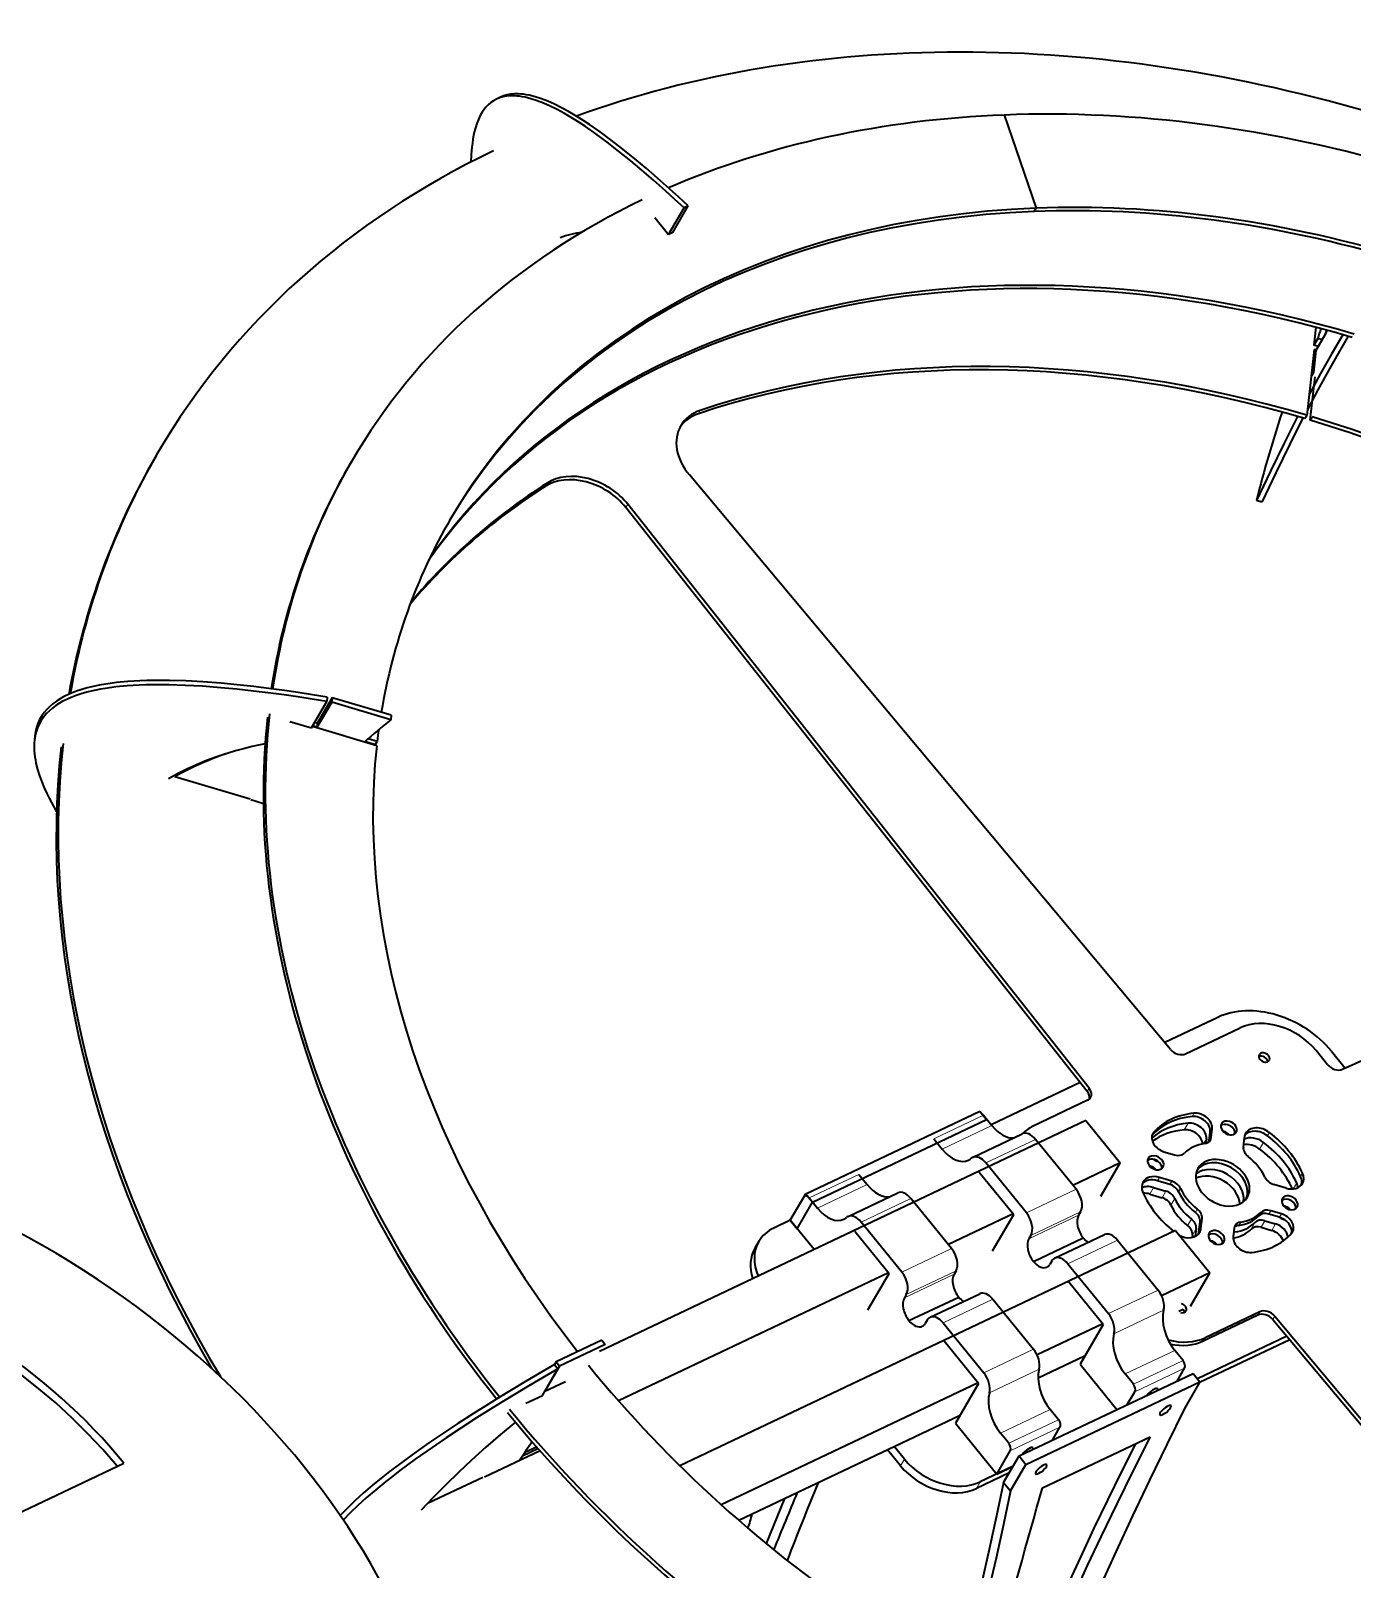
# Model space of a CAD drawing. Extents: x 95 to 1141, y 12 to 831.
# Drawn here: x 925.1 to 1002, y 661 to 750.6 of the extents above; entities that cross this region are included whole.
import ezdxf

# ---------------------------------------------------------------- set-up
doc = ezdxf.new("R2010")
doc.units = 0

msp = doc.modelspace()

# ---------------------------------------------------------------- linework, layer by layer
at = {"color": 7, "lineweight": 35, "ltscale": 0.006677}
for p, q in [((952.407, 746.704), (952.166, 746.589)), ((963.338, 740.374), (963.097, 740.26)), ((962.436, 738.83), (962.195, 738.715))]:
    msp.add_line(p, q, dxfattribs=at)
at = {"color": 7, "lineweight": 35, "ltscale": 0.143459}
msp.add_line((981.743, 745.667), (983.601, 740.237), dxfattribs=at)
msp.add_line((981.743, 745.667), (983.601, 740.237), dxfattribs=at)
at = {"color": 7, "lineweight": 35, "ltscale": 0.044715}
for p, q in [((962.436, 738.83), (963.338, 740.374)), ((962.195, 738.715), (963.097, 740.26)), ((941.392, 709.96), (942.293, 711.505)), ((969.281, 681.283), (970.182, 682.827)), ((969.682, 680.79), (970.583, 682.334)), ((954.845, 671.08), (955.747, 672.624)), ((993.146, 671.867), (992.245, 670.323)), ((981.71, 666.005), (982.611, 667.55)), ((982.11, 665.513), (983.012, 667.057))]:
    msp.add_line(p, q, dxfattribs=at)
at = {"color": 7, "lineweight": 35, "ltscale": 0.031766}
msp.add_line((961.393, 739.701), (962.195, 738.715), dxfattribs=at)
at = {"color": 7, "lineweight": 35, "ltscale": 0.00559}
for p, q in [((983.488, 740.044), (983.601, 740.237)), ((983.488, 740.044), (983.601, 740.237)), ((932.346, 725.811), (932.458, 726.004)), ((978.937, 678.326), (978.824, 678.133)), ((977.253, 675.463), (977.14, 675.27))]:
    msp.add_line(p, q, dxfattribs=at)
at = {"color": 7, "lineweight": 35, "ltscale": 0.0264}
msp.add_line((999.893, 733.302), (999.774, 732.253), dxfattribs=at)
at = {"color": 7, "lineweight": 35, "ltscale": 0.009077}
msp.add_line((1000.507, 733.137), (1000.393, 732.793), dxfattribs=at)
at = {"color": 7, "lineweight": 35, "ltscale": 0.005613}
msp.add_line((1000.539, 733.129), (1000.465, 732.916), dxfattribs=at)
at = {"color": 7, "lineweight": 35, "ltscale": 0.011178}
for p, q in [((1000, 732.639), (999.774, 732.253)), ((967.45, 680.045), (967.224, 679.659))]:
    msp.add_line(p, q, dxfattribs=at)
at = {"color": 7, "lineweight": 35, "ltscale": 0.006744}
for p, q in [((1000.033, 732.176), (999.774, 732.253)), ((1000.258, 732.562), (1000, 732.639))]:
    msp.add_line(p, q, dxfattribs=at)
at = {"color": 7, "lineweight": 35, "ltscale": 0.027948}
msp.add_line((1000.465, 732.916), (999.902, 731.951), dxfattribs=at)
at = {"color": 7, "lineweight": 35, "ltscale": 0.096301}
msp.add_line((999.796, 731.999), (999.363, 728.171), dxfattribs=at)
at = {"color": 7, "lineweight": 35, "ltscale": 0.032105}
for p, q in [((999.645, 730.482), (999.789, 731.758)), ((999.902, 731.951), (999.757, 730.675))]:
    msp.add_line(p, q, dxfattribs=at)
at = {"color": 7, "lineweight": 35, "ltscale": 0.001242}
msp.add_line((999.789, 731.758), (999.764, 731.715), dxfattribs=at)
at = {"color": 7, "lineweight": 35, "ltscale": 0.002803}
msp.add_line((999.879, 731.747), (999.771, 731.779), dxfattribs=at)
at = {"color": 7, "lineweight": 35, "ltscale": 0.002295}
msp.add_line((999.877, 731.732), (999.789, 731.758), dxfattribs=at)
at = {"color": 7, "lineweight": 35, "ltscale": 0.002968}
msp.add_line((999.91, 731.965), (999.796, 731.999), dxfattribs=at)
at = {"color": 7, "lineweight": 35, "ltscale": 0.000402766}
msp.add_line((999.851, 731.756), (999.843, 731.742), dxfattribs=at)
at = {"color": 7, "lineweight": 35, "ltscale": 0.0638}
msp.add_line((999.563, 727.885), (999.85, 730.421), dxfattribs=at)
at = {"color": 7, "lineweight": 35, "ltscale": 0.005588}
for p, q in [((999.757, 730.675), (999.645, 730.482)), ((999.25, 727.978), (999.363, 728.171)), ((999.563, 727.885), (999.676, 728.078))]:
    msp.add_line(p, q, dxfattribs=at)
at = {"color": 7, "lineweight": 13, "ltscale": 0.00559}
for p, q in [((963.933, 728.267), (964.046, 728.46)), ((955.007, 724.03), (955.12, 724.223)), ((959.703, 722.803), (959.816, 722.996)), ((986.578, 688.788), (986.69, 688.981)), ((992.683, 687.323), (992.795, 687.516)), ((993.685, 685.906), (993.797, 686.099)), ((999.002, 683.831), (999.115, 684.024)), ((991.385, 683.365), (991.497, 683.558)), ((992.875, 681.74), (992.988, 681.933)), ((996.573, 681.54), (996.686, 681.733)), ((997.775, 681.457), (997.888, 681.65)), ((996.512, 675.755), (996.625, 675.948)), ((997.389, 675.499), (997.501, 675.693))]:
    msp.add_line(p, q, dxfattribs=at)
at = {"color": 7, "lineweight": 35, "ltscale": 0.005589}
for p, q in [((943.63, 725.307), (943.743, 725.5)), ((945.116, 708.985), (945.229, 709.178)), ((986.191, 681.77), (986.079, 681.577)), ((983.296, 680.395), (983.183, 680.202)), ((984.508, 678.906), (984.395, 678.713)), ((976.041, 676.952), (975.928, 676.759))]:
    msp.add_line(p, q, dxfattribs=at)
at = {"color": 7, "lineweight": 35}
for p, q in [((991.435, 691.233), (963.407, 724.701)), ((986.578, 688.788), (959.703, 722.803)), ((986.69, 688.981), (959.816, 722.996)), ((1001.451, 690.076), (1032.524, 704.066)), ((986.5, 687.085), (958.167, 673.637)), ((991.712, 680.678), (962.849, 666.979)), ((997.389, 675.499), (1022.26, 645.801)), ((997.501, 675.693), (1022.503, 645.839))]:
    msp.add_line(p, q, dxfattribs=at)
at = {"color": 7, "lineweight": 35, "ltscale": 0.00815}
msp.add_line((996.748, 723.113), (996.435, 723.207), dxfattribs=at)
at = {"color": 7, "lineweight": 35, "ltscale": 0.042641}
for p, q in [((942.607, 711.723), (941.747, 710.25)), ((942.578, 711.468), (941.718, 709.995))]:
    msp.add_line(p, q, dxfattribs=at)
at = {"color": 7, "lineweight": 35, "ltscale": 0.006422}
msp.add_line((942.322, 711.76), (942.293, 711.505), dxfattribs=at)
at = {"color": 7, "lineweight": 35, "ltscale": 0.00642}
for p, q in [((942.607, 711.723), (942.578, 711.468)), ((941.747, 710.25), (941.718, 709.995)), ((946.043, 710.697), (946.014, 710.442)), ((925.292, 709.507), (925.264, 709.252))]:
    msp.add_line(p, q, dxfattribs=at)
at = {"color": 7, "lineweight": 35, "ltscale": 0.089647}
for p, q in [((946.043, 710.697), (942.607, 711.723)), ((946.014, 710.442), (942.578, 711.468))]:
    msp.add_line(p, q, dxfattribs=at)
at = {"color": 7, "lineweight": 35, "ltscale": 0.032599}
msp.add_line((940.142, 710.333), (941.392, 709.96), dxfattribs=at)
at = {"color": 7, "lineweight": 35, "ltscale": 0.000655654}
msp.add_line((941.454, 710.068), (941.451, 710.042), dxfattribs=at)
at = {"color": 7, "lineweight": 35, "ltscale": 0.097797}
msp.add_line((945.2, 708.923), (941.451, 710.042), dxfattribs=at)
at = {"color": 7, "lineweight": 35, "ltscale": 0.006769}
msp.add_line((941.719, 709.999), (941.459, 710.076), dxfattribs=at)
at = {"color": 7, "lineweight": 35, "ltscale": 0.004474}
msp.add_line((941.744, 710.218), (941.572, 710.27), dxfattribs=at)
at = {"color": 7, "lineweight": 35, "ltscale": 0.000914927}
msp.add_line((941.618, 710.029), (941.6, 709.997), dxfattribs=at)
at = {"color": 7, "lineweight": 35, "ltscale": 0.000903023}
msp.add_line((941.631, 710.025), (941.627, 709.989), dxfattribs=at)
at = {"color": 7, "lineweight": 35, "ltscale": 0.040748}
msp.add_line((941.718, 709.995), (943.28, 709.528), dxfattribs=at)
at = {"color": 7, "lineweight": 35, "ltscale": 0.000790795}
msp.add_line((943.192, 709.555), (943.189, 709.523), dxfattribs=at)
at = {"color": 7, "lineweight": 35, "ltscale": 0.000802126}
msp.add_line((943.28, 709.528), (943.264, 709.501), dxfattribs=at)
at = {"color": 7, "lineweight": 35, "ltscale": 0.015739}
msp.add_line((945.116, 708.985), (944.513, 709.165), dxfattribs=at)
at = {"color": 7, "lineweight": 35, "ltscale": 0.013719}
msp.add_line((945.229, 709.178), (944.703, 709.335), dxfattribs=at)
at = {"color": 7, "lineweight": 35, "ltscale": 0.002101}
msp.add_line((933.456, 707.219), (933.447, 707.136), dxfattribs=at)
at = {"color": 7, "lineweight": 35, "ltscale": 0.114098}
msp.add_line((933.447, 707.136), (937.82, 705.83), dxfattribs=at)
at = {"color": 7, "lineweight": 35, "ltscale": 0.019095}
msp.add_line((937.866, 705.784), (938.597, 705.566), dxfattribs=at)
at = {"color": 7, "lineweight": 35, "ltscale": 0.085314}
msp.add_line((994.179, 693.1), (991.096, 691.637), dxfattribs=at)
at = {"color": 7, "lineweight": 35, "ltscale": 0.08793}
msp.add_line((992.311, 690.978), (995.489, 692.486), dxfattribs=at)
at = {"color": 7, "lineweight": 35, "ltscale": 0.026548}
msp.add_line((1000.576, 690.343), (999.906, 691.167), dxfattribs=at)
at = {"color": 7, "lineweight": 35, "ltscale": 0.031538}
msp.add_line((1000.806, 691.122), (1001.602, 690.143), dxfattribs=at)
at = {"color": 7, "lineweight": 35, "ltscale": 0.143484}
msp.add_line((986.173, 689.3), (980.988, 686.839), dxfattribs=at)
at = {"color": 7, "lineweight": 35, "ltscale": 0.28044}
for p, q in [((970.182, 682.827), (980.316, 687.637)), ((970.583, 682.334), (980.717, 687.144)), ((982.611, 667.55), (992.745, 672.36)), ((983.012, 667.057), (993.146, 671.867))]:
    msp.add_line(p, q, dxfattribs=at)
at = {"color": 7, "lineweight": 35, "ltscale": 0.015882}
for p, q in [((980.316, 687.637), (980.717, 687.144)), ((992.745, 672.36), (993.146, 671.867)), ((982.611, 667.55), (983.012, 667.057)), ((981.71, 666.005), (982.11, 665.513))]:
    msp.add_line(p, q, dxfattribs=at)
at = {"color": 7, "lineweight": 35, "ltscale": 0.087929}
for p, q in [((986.602, 688.268), (983.424, 686.76)), ((996.512, 675.755), (993.335, 674.247))]:
    msp.add_line(p, q, dxfattribs=at)
at = {"color": 7, "lineweight": 13, "ltscale": 0.080126}
for p, q in [((977.638, 686.024), (980.533, 687.398)), ((980.669, 684.619), (983.565, 685.993)), ((970.866, 681.986), (973.762, 683.361)), ((983.037, 681.708), (985.933, 683.083)), ((973.414, 681.176), (976.31, 682.55)), ((983.183, 680.202), (986.079, 681.577)), ((983.296, 680.395), (986.191, 681.77)), ((975.782, 678.265), (978.678, 679.639)), ((975.928, 676.759), (978.824, 678.133)), ((976.041, 676.952), (978.937, 678.326)), ((988.134, 674.67), (991.03, 676.044)), ((980.88, 671.226), (983.775, 672.601)), ((989.352, 671.293), (992.248, 672.667)), ((982.01, 668.289), (984.905, 669.664)), ((982.098, 667.85), (984.993, 669.224))]:
    msp.add_line(p, q, dxfattribs=at)
at = {"color": 7, "lineweight": 13, "ltscale": 0.080127}
for p, q in [((978.121, 685.43), (981.017, 686.804)), ((985.443, 678.751), (988.338, 680.126))]:
    msp.add_line(p, q, dxfattribs=at)
at = {"color": 7, "lineweight": 35, "ltscale": 0.019156}
for p, q in [((980.533, 687.398), (981.017, 686.804)), ((973.278, 683.955), (973.762, 683.361)), ((992.16, 673.107), (991.677, 673.701)), ((989.265, 671.733), (988.781, 672.327)), ((984.905, 669.664), (984.422, 670.258))]:
    msp.add_line(p, q, dxfattribs=at)
at = {"color": 7, "lineweight": 35, "ltscale": 0.079412}
for p, q in [((986.5, 687.085), (988.505, 684.621)), ((980.294, 684.086), (982.298, 681.622))]:
    msp.add_line(p, q, dxfattribs=at)
at = {"color": 7, "lineweight": 13, "ltscale": 0.011179}
for p, q in [((992.457, 686.937), (992.232, 686.55)), ((992.65, 681.353), (992.424, 680.967)), ((992.926, 680.807), (992.701, 680.421))]:
    msp.add_line(p, q, dxfattribs=at)
at = {"color": 7, "lineweight": 13, "ltscale": 0.005588}
for p, q in [((993.742, 686.414), (993.855, 686.607)), ((991.904, 682.934), (992.016, 683.127)), ((997.153, 681.643), (997.266, 681.836))]:
    msp.add_line(p, q, dxfattribs=at)
at = {"color": 7, "lineweight": 35, "ltscale": 0.012789}
msp.add_line((993.797, 686.099), (993.855, 686.607), dxfattribs=at)
at = {"color": 7, "lineweight": 35, "ltscale": 0.019155}
msp.add_line((977.638, 686.024), (978.121, 685.43), dxfattribs=at)
at = {"color": 7, "lineweight": 35, "ltscale": 0.080126}
for p, q in [((979.902, 684.943), (982.798, 686.318)), ((972.647, 681.5), (975.543, 682.874)), ((984.68, 679.07), (987.576, 680.444)), ((976.196, 675.435), (979.092, 676.809)), ((977.426, 675.627), (980.321, 677.001))]:
    msp.add_line(p, q, dxfattribs=at)
at = {"color": 7, "lineweight": 35, "ltscale": 0.093808}
for p, q in [((985.933, 683.083), (983.565, 685.993)), ((983.037, 681.708), (980.669, 684.619)), ((978.678, 679.639), (976.31, 682.55)), ((975.782, 678.265), (973.414, 681.176)), ((988.338, 680.126), (990.706, 677.215)), ((985.443, 678.751), (987.811, 675.841)), ((981.084, 676.682), (983.452, 673.772)), ((978.188, 675.308), (980.556, 672.398))]:
    msp.add_line(p, q, dxfattribs=at)
at = {"color": 7, "lineweight": 13, "ltscale": 0.00428}
msp.add_line((990.365, 686.255), (990.451, 686.403), dxfattribs=at)
at = {"color": 7, "lineweight": 13, "ltscale": 0.008438}
msp.add_line((993.517, 686.028), (993.347, 685.736), dxfattribs=at)
at = {"color": 7, "lineweight": 35, "ltscale": 0.006717}
msp.add_line((993.517, 686.028), (993.487, 685.761), dxfattribs=at)
at = {"color": 7, "lineweight": 35, "ltscale": 0.01279}
for p, q in [((993.685, 685.906), (993.742, 686.414)), ((995.139, 680.827), (995.081, 680.318))]:
    msp.add_line(p, q, dxfattribs=at)
at = {"color": 7, "lineweight": 35, "ltscale": 0.014765}
for p, q in [((995.672, 685.539), (995.738, 686.126)), ((993.085, 680.606), (993.152, 681.193)), ((993.198, 680.799), (993.265, 681.386))]:
    msp.add_line(p, q, dxfattribs=at)
at = {"color": 7, "lineweight": 13, "ltscale": 0.011178}
for p, q in [((996.846, 685.817), (996.621, 685.431)), ((990.441, 683.193), (990.216, 682.807)), ((991.159, 682.979), (990.934, 682.593)), ((991.678, 682.547), (991.453, 682.161)), ((996.927, 681.257), (996.702, 680.871)), ((997.55, 681.071), (997.324, 680.685)), ((980.352, 666.044), (980.126, 665.658))]:
    msp.add_line(p, q, dxfattribs=at)
at = {"color": 7, "lineweight": 13, "ltscale": 0.005589}
for p, q in [((997.072, 686.203), (997.185, 686.396)), ((990.666, 683.579), (990.779, 683.773)), ((993.152, 681.193), (993.265, 681.386)), ((995.404, 680.985), (995.517, 681.178)), ((993.085, 680.606), (993.198, 680.799)), ((993.335, 674.247), (993.448, 674.44))]:
    msp.add_line(p, q, dxfattribs=at)
at = {"color": 7, "lineweight": 35, "ltscale": 0.016233}
for p, q in [((991.048, 685.275), (991.671, 685.089)), ((996.927, 681.257), (997.55, 681.071)), ((997.775, 681.457), (997.153, 681.643)), ((997.888, 681.65), (997.266, 681.836)), ((996.702, 680.871), (997.324, 680.685))]:
    msp.add_line(p, q, dxfattribs=at)
at = {"color": 7, "lineweight": 13, "ltscale": 0.080125}
for p, q in [((970.383, 682.581), (973.278, 683.955)), ((978.188, 675.308), (981.084, 676.682)), ((987.811, 675.841), (990.706, 677.215)), ((980.556, 672.398), (983.452, 673.772)), ((988.781, 672.327), (991.677, 673.701)), ((989.265, 671.733), (992.16, 673.107)), ((981.526, 668.884), (984.422, 670.258))]:
    msp.add_line(p, q, dxfattribs=at)
at = {"color": 7, "lineweight": 35, "ltscale": 0.076329}
msp.add_line((988.505, 684.621), (985.746, 683.312), dxfattribs=at)
at = {"color": 7, "lineweight": 35, "ltscale": 0.055894}
for p, q in [((987.377, 682.69), (988.505, 684.621)), ((992.59, 676.284), (993.717, 678.214))]:
    msp.add_line(p, q, dxfattribs=at)
at = {"color": 7, "lineweight": 35, "ltscale": 0.00055275}
msp.add_line((990.731, 684.69), (990.71, 684.696), dxfattribs=at)
at = {"color": 7, "lineweight": 35, "ltscale": 0.01874}
for p, q in [((990.441, 683.193), (991.159, 682.979)), ((991.497, 683.558), (990.779, 683.773)), ((998.157, 683.153), (997.439, 683.367)), ((990.216, 682.807), (990.934, 682.593))]:
    msp.add_line(p, q, dxfattribs=at)
at = {"color": 7, "lineweight": 35, "ltscale": 0.018741}
msp.add_line((991.385, 683.365), (990.666, 683.579), dxfattribs=at)
at = {"color": 7, "lineweight": 13, "ltscale": 0.009729}
msp.add_line((998.777, 683.444), (998.581, 683.108), dxfattribs=at)
at = {"color": 7, "lineweight": 35, "ltscale": 0.039125}
msp.add_line((969.281, 681.283), (970.07, 682.634), dxfattribs=at)
at = {"color": 7, "lineweight": 35, "ltscale": 0.015884}
for p, q in [((970.182, 682.827), (970.583, 682.334)), ((969.281, 681.283), (969.682, 680.79))]:
    msp.add_line(p, q, dxfattribs=at)
at = {"color": 7, "lineweight": 35, "ltscale": 0.019157}
for p, q in [((970.383, 682.581), (970.866, 681.986)), ((982.01, 668.289), (981.526, 668.884))]:
    msp.add_line(p, q, dxfattribs=at)
at = {"color": 7, "lineweight": 35, "ltscale": 0.026479}
msp.add_line((969.281, 681.283), (968.324, 680.828), dxfattribs=at)
at = {"color": 7, "lineweight": 35, "ltscale": 0.05511}
msp.add_line((970.672, 679.573), (969.281, 681.283), dxfattribs=at)
at = {"color": 7, "lineweight": 35, "ltscale": 0.104478}
msp.add_line((982.267, 681.66), (978.491, 679.868), dxfattribs=at)
at = {"color": 7, "lineweight": 35, "ltscale": 0.061483}
for p, q in [((981.058, 679.498), (982.298, 681.622)), ((973.804, 676.055), (975.043, 678.179))]:
    msp.add_line(p, q, dxfattribs=at)
at = {"color": 7, "lineweight": 13, "ltscale": 0.011181}
for p, q in [((996.348, 681.153), (996.122, 680.767)), ((975.934, 667.363), (975.709, 666.977))]:
    msp.add_line(p, q, dxfattribs=at)
at = {"color": 7, "lineweight": 35, "ltscale": 0.079413}
for p, q in [((973.039, 680.643), (975.043, 678.179)), ((991.712, 680.678), (993.717, 678.214)), ((987.51, 675.215), (985.506, 677.68)), ((980.256, 671.772), (978.251, 674.236))]:
    msp.add_line(p, q, dxfattribs=at)
at = {"color": 7, "lineweight": 35, "ltscale": 0.080125}
msp.add_line((983.451, 678.878), (986.347, 680.253), dxfattribs=at)
at = {"color": 7, "lineweight": 35, "ltscale": 0.0035}
msp.add_line((992.701, 680.421), (992.685, 680.282), dxfattribs=at)
at = {"color": 7, "lineweight": 35, "ltscale": 0.011608}
msp.add_line((992.926, 680.807), (992.874, 680.345), dxfattribs=at)
at = {"color": 7, "lineweight": 13, "ltscale": 0.004038}
msp.add_line((995.179, 680.598), (995.097, 680.459), dxfattribs=at)
at = {"color": 7, "lineweight": 35, "ltscale": 0.435131}
msp.add_line((975.012, 678.217), (959.288, 670.754), dxfattribs=at)
at = {"color": 7, "lineweight": 35, "ltscale": 0.077588}
msp.add_line((993.717, 678.214), (990.913, 676.884), dxfattribs=at)
at = {"color": 7, "lineweight": 35, "ltscale": 0.007388}
msp.add_line((992.173, 676.086), (991.906, 675.959), dxfattribs=at)
at = {"color": 7, "lineweight": 35, "ltscale": 0.087928}
msp.add_line((996.625, 675.948), (993.448, 674.44), dxfattribs=at)
at = {"color": 7, "lineweight": 35, "ltscale": 0.105737}
msp.add_line((987.479, 675.254), (983.658, 673.44), dxfattribs=at)
at = {"color": 7, "lineweight": 35, "ltscale": 0.067073}
for p, q in [((987.51, 675.215), (986.158, 672.898)), ((980.256, 671.772), (978.903, 669.455))]:
    msp.add_line(p, q, dxfattribs=at)
at = {"color": 7, "lineweight": 35, "ltscale": 0.073448}
msp.add_line((958.3, 674.296), (955.646, 673.037), dxfattribs=at)
at = {"color": 7, "lineweight": 35, "ltscale": 0.073449}
msp.add_line((958.5, 674.05), (955.846, 672.79), dxfattribs=at)
at = {"color": 7, "lineweight": 35, "ltscale": 0.007942}
for p, q in [((958.3, 674.296), (958.5, 674.05)), ((955.546, 672.871), (955.747, 672.624))]:
    msp.add_line(p, q, dxfattribs=at)
at = {"color": 7, "lineweight": 35, "ltscale": 0.144158}
msp.add_line((998.209, 674.52), (993, 672.047), dxfattribs=at)
at = {"color": 7, "lineweight": 35, "ltscale": 0.1454}
msp.add_line((998.376, 674.32), (993.122, 671.826), dxfattribs=at)
at = {"color": 7, "lineweight": 35, "ltscale": 0.074913}
msp.add_line((986.426, 673.358), (983.719, 672.074), dxfattribs=at)
at = {"color": 7, "lineweight": 35, "ltscale": 0.042639}
msp.add_line((955.846, 672.79), (954.986, 671.317), dxfattribs=at)
at = {"color": 7, "lineweight": 35, "ltscale": 0.004854}
msp.add_line((955.646, 673.037), (955.548, 672.869), dxfattribs=at)
at = {"color": 7, "lineweight": 35, "ltscale": 0.007941}
msp.add_line((955.646, 673.037), (955.846, 672.79), dxfattribs=at)
at = {"color": 7, "lineweight": 35, "ltscale": 0.085213}
msp.add_line((986.158, 672.898), (988.309, 670.254), dxfattribs=at)
at = {"color": 7, "lineweight": 35, "ltscale": 0.021764}
for p, q in [((991.809, 671.916), (992.248, 672.667)), ((988.914, 670.541), (989.352, 671.293)), ((984.554, 668.472), (984.993, 669.224))]:
    msp.add_line(p, q, dxfattribs=at)
at = {"color": 7, "lineweight": 35, "ltscale": 0.033385}
msp.add_line((954.986, 671.317), (956.193, 671.89), dxfattribs=at)
at = {"color": 7, "lineweight": 35, "ltscale": 0.414149}
msp.add_line((980.224, 671.811), (965.258, 664.708), dxfattribs=at)
at = {"color": 7, "lineweight": 35, "ltscale": 0.026708}
msp.add_line((953.88, 670.621), (954.845, 671.08), dxfattribs=at)
at = {"color": 7, "lineweight": 35, "ltscale": 0.356609}
msp.add_line((979.171, 669.915), (966.285, 663.799), dxfattribs=at)
at = {"color": 7, "lineweight": 35, "ltscale": 0.095296}
msp.add_line((978.903, 669.455), (981.309, 666.498), dxfattribs=at)
at = {"color": 7, "lineweight": 35, "ltscale": 0.173605}
msp.add_line((983.967, 665.696), (990.241, 668.674), dxfattribs=at)
at = {"color": 7, "lineweight": 35, "ltscale": 0.089423}
msp.add_line((954.717, 667.845), (951.485, 666.311), dxfattribs=at)
at = {"color": 7, "lineweight": 35, "ltscale": 0.02479}
msp.add_line((953.695, 667.562), (954.591, 667.987), dxfattribs=at)
at = {"color": 7, "lineweight": 35, "ltscale": 0.018659}
msp.add_line((953.831, 667.766), (954.505, 668.086), dxfattribs=at)
at = {"color": 7, "lineweight": 35, "ltscale": 0.030147}
msp.add_line((975.709, 666.977), (974.948, 667.912), dxfattribs=at)
at = {"color": 7, "lineweight": 35, "ltscale": 0.023603}
msp.add_line((975.934, 667.363), (975.338, 668.095), dxfattribs=at)
at = {"color": 7, "lineweight": 35, "ltscale": 0.039126}
msp.add_line((981.309, 666.498), (982.098, 667.85), dxfattribs=at)
at = {"color": 7, "lineweight": 35, "ltscale": 0.273706}
msp.add_line((920.58, 662.439), (930.471, 667.133), dxfattribs=at)
at = {"color": 7, "lineweight": 35, "ltscale": 0.052837}
msp.add_line((982.261, 666.95), (980.352, 666.044), dxfattribs=at)
at = {"color": 7, "lineweight": 35, "ltscale": 0.026359}
msp.add_line((981.309, 666.498), (982.261, 666.95), dxfattribs=at)
at = {"color": 7, "lineweight": 35, "ltscale": 0.087802}
msp.add_line((948.199, 664.816), (951.372, 666.322), dxfattribs=at)
at = {"color": 7, "lineweight": 35, "ltscale": 0.052836}
msp.add_line((982.036, 666.564), (980.126, 665.658), dxfattribs=at)
at = {"color": 7, "lineweight": 35, "ltscale": 0.07072}
msp.add_line((968.957, 665.067), (967.879, 662.452), dxfattribs=at)
at = {"color": 7, "lineweight": 35}
for points in [[(952.166, 746.589), (951.998, 746.499), (951.841, 746.391), (951.694, 746.266), (951.558, 746.125), (951.447, 745.987), (951.343, 745.836), (951.248, 745.673), (951.181, 745.543), (951.119, 745.406), (951.029, 745.174), (950.95, 744.926), (950.882, 744.663), (950.84, 744.464), (950.802, 744.257), (950.768, 744.025), (950.74, 743.785), (950.705, 743.365), (950.687, 742.924)], [(963.097, 740.26), (962.547, 740.768), (962.01, 741.256), (961.315, 741.874), (960.642, 742.455), (959.992, 742.999), (959.289, 743.567), (958.614, 744.088), (957.969, 744.563), (957.352, 744.991), (957.028, 745.205), (956.713, 745.405), (956.419, 745.583), (956.133, 745.749), (955.71, 745.979), (955.304, 746.18), (954.917, 746.352), (954.549, 746.494), (954.184, 746.612), (953.838, 746.699), (953.671, 746.732), (953.508, 746.756), (953.354, 746.773), (953.205, 746.782), (952.973, 746.781), (952.754, 746.761), (952.546, 746.722), (952.35, 746.665), (952.166, 746.589)], [(963.338, 740.374), (962.788, 740.883), (962.252, 741.371), (961.556, 741.989), (960.883, 742.57), (960.234, 743.114), (959.53, 743.682), (958.855, 744.203), (958.21, 744.677), (957.593, 745.105), (957.269, 745.319), (956.954, 745.519), (956.66, 745.698), (956.374, 745.863), (955.951, 746.094), (955.546, 746.294), (955.159, 746.466), (954.79, 746.609), (954.425, 746.727), (954.08, 746.814), (953.912, 746.846), (953.749, 746.871), (953.596, 746.887), (953.446, 746.896), (953.215, 746.895), (952.995, 746.875), (952.787, 746.837), (952.591, 746.78), (952.407, 746.704)], [(1001.785, 732.776), (1001.198, 731.782), (1000.606, 730.741), (1000.007, 729.651), (999.402, 728.513)], [(1001.471, 732.867), (1000.822, 731.765), (1000.165, 730.604), (999.5, 729.384)], [(998.827, 728.102), (998.435, 727.336), (998.04, 726.549), (997.243, 724.917), (996.435, 723.207)], [(999.14, 728.011), (998.748, 727.244), (998.353, 726.457), (997.555, 724.825), (996.748, 723.113)], [(942.322, 711.76), (941.463, 711.898), (940.626, 712.025), (939.829, 712.139), (939.053, 712.243), (938.043, 712.367), (937.073, 712.473), (936.143, 712.561), (935.079, 712.642), (934.073, 712.697), (933.123, 712.726), (932.231, 712.729), (931.805, 712.721), (931.395, 712.706), (930.696, 712.664), (930.042, 712.601), (929.432, 712.519), (929.143, 712.47), (928.865, 712.416), (928.6, 712.358), (928.345, 712.294), (928.021, 712.202), (927.717, 712.101), (927.431, 711.992), (927.251, 711.914), (927.078, 711.833), (926.915, 711.748), (926.76, 711.66), (926.542, 711.521), (926.343, 711.373), (926.161, 711.219), (925.998, 711.056), (925.832, 710.861), (925.688, 710.657), (925.567, 710.444), (925.467, 710.222), (925.389, 709.992), (925.331, 709.753), (925.292, 709.507)], [(942.293, 711.505), (941.434, 711.642), (940.597, 711.769), (939.8, 711.883), (939.024, 711.988), (938.015, 712.112), (937.044, 712.218), (936.114, 712.306), (935.05, 712.387), (934.044, 712.442), (933.094, 712.471), (932.202, 712.474), (931.777, 712.466), (931.366, 712.451), (930.667, 712.409), (930.013, 712.346), (929.403, 712.264), (929.114, 712.215), (928.837, 712.161), (928.571, 712.102), (928.316, 712.039), (927.993, 711.947), (927.688, 711.846), (927.403, 711.737), (927.222, 711.659), (927.049, 711.578), (926.886, 711.493), (926.731, 711.405), (926.514, 711.266), (926.314, 711.118), (926.133, 710.963), (925.969, 710.801), (925.803, 710.606), (925.66, 710.402), (925.538, 710.189), (925.438, 709.967), (925.36, 709.736), (925.302, 709.498), (925.264, 709.252)], [(925.264, 709.252), (925.25, 709.099), (925.243, 708.943), (925.244, 708.782), (925.251, 708.618), (925.266, 708.452), (925.287, 708.283), (925.317, 708.096), (925.355, 707.907), (925.448, 707.539), (925.567, 707.163), (925.692, 706.823), (925.834, 706.48), (925.993, 706.133), (926.123, 705.871), (926.26, 705.608), (926.557, 705.081)], [(938.699, 709.034), (938.318, 708.956), (937.943, 708.871), (937.45, 708.75), (936.966, 708.618), (936.49, 708.476), (935.882, 708.275), (935.289, 708.056), (934.71, 707.819), (934.147, 707.565), (933.598, 707.294), (933.065, 707.005)], [(936.398, 708.447), (935.778, 708.219), (935.173, 707.974), (934.583, 707.711), (934.007, 707.432), (933.447, 707.136)], [(955.546, 672.871), (953.864, 671.882), (952.293, 670.932), (951.548, 670.471), (950.832, 670.019), (949.919, 669.432), (949.056, 668.862), (948.242, 668.308), (947.266, 667.621), (946.371, 666.962), (945.953, 666.643), (945.555, 666.331), (944.96, 665.846), (944.414, 665.378), (943.918, 664.928), (943.471, 664.496), (943.072, 664.08)], [(955.747, 672.624), (954.059, 671.633), (952.484, 670.679), (951.737, 670.217), (951.019, 669.764), (950.104, 669.175), (949.239, 668.604), (948.423, 668.049), (947.446, 667.36), (946.55, 666.7), (946.132, 666.38), (945.734, 666.067), (945.139, 665.581), (944.593, 665.113), (944.098, 664.662), (943.652, 664.229), (943.254, 663.813)], [(953.278, 669.522), (952.402, 668.793), (951.552, 668.055), (950.726, 667.31), (949.96, 666.59), (949.216, 665.862), (948.495, 665.127), (947.797, 664.384)], [(992.245, 670.323), (991.214, 668.225), (990.207, 666.141), (989.225, 664.071), (988.266, 662.013), (987.139, 659.543), (986.048, 657.092), (984.991, 654.66), (983.97, 652.247)], [(990.241, 668.674), (989.252, 666.713), (988.295, 664.77), (987.369, 662.844), (986.582, 661.166), (985.819, 659.501), (985.081, 657.849)], [(989.383, 668.266), (988.555, 666.611), (987.75, 664.968), (986.968, 663.337), (986.181, 661.659), (985.418, 659.994), (984.68, 658.342)], [(981.71, 666.005), (981.299, 664.059), (980.867, 662.098), (980.412, 660.123), (979.934, 658.135), (979.434, 656.132), (979.086, 654.78)], [(982.11, 665.513), (981.7, 663.566), (981.268, 661.605), (980.813, 659.631), (980.335, 657.642), (979.835, 655.639), (979.548, 654.522)]]:
    msp.add_lwpolyline(points, dxfattribs=at)
for centre, radius, start, end in [((958.182, 732.141), 6.777, 98.77609, 109.84152), ((1123.141, 692.509), 129.515, 161.67808, 161.94988), ((1066.465, 705.679), 72.19, 161.69208, 165.94841), ((968.171, 682.861), 35.378, 128.77569, 132.03566), ((1008.111, 631.568), 65.243, 145.64915, 146.82604), ((1206.795, 569.17), 254.986, 157.68381, 158.77857), ((-2808.142, 2220.103), 4085.239, 337.580942, 337.631617), ((-6568.642, 2778.058), 7842.447, 344.3011124, 344.3744157), ((854.37, 695.529), 116.979, 344.02243, 344.45064)]:
    msp.add_arc(centre, radius, start, end, dxfattribs=at)
for centre, major_axis, ratio, start_param, end_param in [((997.23, 688.193), (64.772, -37.811), 0.741704, 1.887257, 2.588842), ((999.878, 692.731), (56.135, -32.769), 0.741704, 2.280389, 2.643047), ((999.878, 692.731), (56.135, -32.769), 0.741704, 1.889821, 2.280389), ((997.23, 688.193), (64.772, -37.811), 0.741704, 2.674877, 3.141585), ((999.878, 692.731), (56.135, -32.769), 0.741704, 2.675219, 3.141586), ((999.766, 692.538), (50.378, -29.408), 0.741704, 1.890114, 2.280439), ((999.878, 692.731), (50.378, -29.408), 0.741704, 1.890114, 2.280439), ((997.23, 688.194), (50.378, -29.408), 0.741704, 1.890114, 3.080821), ((999.766, 692.538), (50.378, -29.408), 0.741704, 2.280439, 3.13901), ((999.878, 692.731), (50.378, -29.408), 0.741704, 2.280439, 3.141548), ((997.117, 688.001), (50.378, -29.408), 0.741704, 1.890114, 3.078233), ((994.355, 683.27), (50.378, -29.408), 0.741704, 1.890114, 2.566761), ((994.468, 683.463), (50.378, -29.408), 0.741704, 1.890114, 2.566761), ((965.672, 725.696), (2.879, -1.68), 0.741704, 2.566761, 3.096399), ((965.784, 725.889), (2.879, -1.68), 0.741704, 2.566761, 3.141619), ((994.355, 683.27), (50.378, -29.408), 0.741704, 1.207753, 1.8844), ((994.468, 683.463), (50.378, -29.408), 0.741704, 1.207753, 1.8844), ((965.784, 725.889), (2.879, -1.68), 0.741704, 3.141619, 4.260905), ((997.23, 688.193), (64.772, -37.811), 0.741704, 3.141585, 3.409158), ((997.117, 688), (64.772, -37.811), 0.741704, 3.141585, 3.40639), ((999.766, 692.538), (56.135, -32.769), 0.741704, 3.141586, 3.427332), ((999.878, 692.731), (56.135, -32.769), 0.741704, 3.141586, 3.431471), ((994.468, 683.463), (50.378, -29.408), 0.741704, 2.778549, 3.017261), ((957.256, 721.701), (2.879, -1.68), 0.741704, 1.084405, 2.778549), ((957.368, 721.894), (2.879, -1.68), 0.741704, 1.084405, 2.778549), ((994.355, 683.27), (50.378, -29.408), 0.741704, 2.778549, 3.014657), ((999.878, 692.731), (50.378, -29.408), 0.741704, 3.141548, 3.417012), ((999.878, 692.731), (56.135, -32.769), 0.741704, 3.460617, 4.231501), ((999.766, 692.538), (56.135, -32.769), 0.741704, 3.460617, 4.22978), ((999.878, 692.731), (50.378, -29.408), 0.741704, 3.439743, 3.455196), ((997.23, 688.193), (64.772, -37.811), 0.741704, 3.460275, 4.073555), ((999.878, 692.731), (50.378, -29.408), 0.741704, 3.46091, 4.221703), ((997.117, 688), (64.772, -37.811), 0.741704, 3.460275, 4.062434), ((997.186, 689.404), (-4.318, 2.521), 0.741704, 4.243451, 5.814248), ((997.493, 690.022), (2.879, -1.68), 0.741704, 1.101859, 2.672655), ((991.91, 691.471), (0.576, -0.336), 0.741704, 4.260905, 5.814248), ((996.892, 690.761), (0.288, -0.168), 0.741704, 0.316461, 3.141559), ((996.892, 690.761), (0.288, -0.168), 0.741704, 3.141559, 6.283152), ((996.779, 690.568), (0.288, -0.168), 0.741704, 0.468294, 2.672484), ((996.892, 690.761), (0.288, -0.168), 0.741704, 6.283152, 6.599646), ((1001.059, 690.572), (0.576, -0.336), 0.741704, 4.243451, 5.796794), ((986.088, 688.568), (0.576, -0.336), 0.741704, 0.227689, 1.084405), ((986.201, 688.761), (0.576, -0.336), 0.741704, 5.814248, 6.283222), ((986.201, 688.761), (0.576, -0.336), 0.741704, 0.000037, 1.084405), ((980.42, 687.205), (0.143, -0.301), 0.598321, 1.958772, 2.369554), ((994.468, 683.463), (4.318, -2.521), 0.741704, 2.342856, 3.002455), ((993.074, 686.84), (0.72, -0.42), 0.741704, 0.316461, 2.342856), ((981.693, 687.962), (0.858, -1.807), 0.598321, 5.100365, 6.083328), ((985.429, 684.296), (2.879, -1.68), 0.741704, 2.672655, 2.965567), ((994.13, 682.883), (-4.318, 2.521), 0.741704, 5.484448, 6.058366), ((994.355, 683.27), (4.318, -2.521), 0.741704, 2.342856, 2.994901), ((993.905, 682.497), (-4.318, 2.521), 0.741704, 5.484448, 5.970081), ((992.51, 685.875), (-0.72, 0.42), 0.741704, 3.589272, 5.484448), ((992.736, 686.261), (-0.72, 0.42), 0.741704, 3.458053, 5.484448), ((992.961, 686.647), (0.72, -0.42), 0.741704, 0.316461, 2.342856), ((994.829, 686.653), (0.432, -0.252), 0.741704, 3.141633, 6.283226), ((994.716, 686.46), (0.432, -0.252), 0.741704, 1.887257, 2.836122), ((994.829, 686.653), (0.432, -0.252), 0.741704, 1.887257, 3.141633), ((994.716, 686.46), (0.432, -0.252), 0.741704, 0.306115, 1.887257), ((994.829, 686.653), (0.432, -0.252), 0.741704, 0.00004, 1.887257), ((996.675, 685.846), (0.864, -0.504), 0.741704, 1.407528, 3.141559), ((983.227, 685.414), (0.429, -0.903), 0.598321, 1.958772, 3.141554), ((991.121, 685.913), (0.72, -0.42), 0.741704, 3.141575, 5.02885), ((991.121, 685.913), (0.72, -0.42), 0.741704, 3.002455, 3.141575), ((994.468, 683.463), (2.447, -1.428), 0.741704, 2.383574, 2.961736), ((993.173, 686.285), (0.576, -0.336), 0.741704, 5.525167, 6.283155), ((993.06, 686.092), (0.576, -0.336), 0.741704, 0.22757, 0.316461), ((993.173, 686.285), (0.576, -0.336), 0.741704, 6.283155, 6.599646), ((994.491, 686.074), (-0.432, 0.252), 0.741704, 5.02885, 5.154193), ((994.491, 686.074), (-0.432, 0.252), 0.741704, 4.271, 5.02885), ((996.112, 684.881), (-0.864, 0.504), 0.741704, 4.549121, 5.588563), ((996.337, 685.267), (-0.864, 0.504), 0.741704, 4.549121, 5.830607), ((996.675, 685.846), (0.864, -0.504), 0.741704, 3.141559, 3.458053), ((996.562, 685.653), (0.864, -0.504), 0.741704, 1.407528, 2.989899), ((994.13, 682.883), (-4.606, 2.689), 0.741704, 3.937782, 4.549121), ((994.355, 683.27), (4.606, -2.689), 0.741704, 0.796189, 1.407528), ((994.468, 683.463), (4.606, -2.689), 0.741704, 0.796189, 1.407528), ((978.797, 686.588), (0.858, -1.807), 0.598321, 5.100365, 6.283146), ((978.797, 686.588), (0.858, -1.807), 0.598321, 6.283146, 6.447049), ((980.331, 684.04), (0.429, -0.903), 0.598321, 3.141554, 3.305456), ((980.331, 684.04), (0.429, -0.903), 0.598321, 1.958772, 3.141554), ((990.564, 684.628), (0.432, -0.252), 0.741704, 3.141633, 6.283226), ((990.451, 684.435), (0.432, -0.252), 0.741704, 1.887257, 2.836122), ((990.564, 684.628), (0.432, -0.252), 0.741704, 1.887257, 3.141633), ((990.782, 685.334), (-0.72, 0.42), 0.741704, 1.488131, 1.887257), ((990.451, 684.435), (0.432, -0.252), 0.741704, 0.306115, 1.887257), ((990.564, 684.628), (0.432, -0.252), 0.741704, 0.00004, 1.887257), ((991.728, 685.6), (0.576, -0.336), 0.741704, 5.02885, 6.103329), ((994.355, 683.27), (1.439, -0.84), 0.741704, 0.090564, 3.051271), ((994.468, 683.463), (1.439, -0.84), 0.741704, 0.00004, 3.141633), ((996.296, 685.353), (0.576, -0.336), 0.741704, 3.458053, 4.532532), ((994.468, 683.463), (2.447, -1.428), 0.741704, 0.812778, 1.39094), ((993.905, 682.497), (-4.606, 2.689), 0.741704, 3.948476, 4.549121), ((910.591, 652.867), (35.984, -21.006), 0.741704, 0.39501, 1.836473), ((990.693, 683.007), (0.864, -0.504), 0.741704, 1.887257, 3.141633), ((990.225, 684.049), (-0.432, 0.252), 0.741704, 5.02885, 5.154193), ((990.225, 684.049), (-0.432, 0.252), 0.741704, 4.271, 5.02885), ((994.468, 683.463), (1.439, -0.84), 0.741704, 3.141633, 5.02885), ((993.905, 682.497), (-1.439, 0.84), 0.741704, 3.610795, 5.814017), ((994.13, 682.883), (-1.439, 0.84), 0.741704, 3.416376, 6.008234), ((998.131, 683.725), (0.864, -0.504), 0.741704, 0.151439, 0.796189), ((998.244, 683.918), (0.864, -0.504), 0.741704, 0.00004, 0.796189), ((974.438, 684.519), (0.858, -1.807), 0.598321, 5.100365, 6.083328), ((975.972, 681.971), (0.429, -0.903), 0.598321, 1.958772, 3.141554), ((985.59, 682.509), (0.429, -0.903), 0.598321, 0.387976, 1.951307), ((990.693, 683.007), (0.864, -0.504), 0.741704, 3.141633, 3.937782), ((990.354, 682.428), (-0.864, 0.504), 0.741704, 5.02885, 5.814089), ((990.58, 682.814), (0.864, -0.504), 0.741704, 1.887257, 2.989995), ((991.102, 682.468), (-0.576, 0.336), 0.741704, 3.954371, 5.02885), ((991.327, 682.855), (0.576, -0.336), 0.741704, 0.812778, 1.887257), ((991.44, 683.048), (0.576, -0.336), 0.741704, 0.812778, 1.887257), ((994.355, 683.27), (2.447, -1.428), 0.741704, 3.954371, 4.532532), ((994.468, 683.463), (2.447, -1.428), 0.741704, 3.954371, 4.532532), ((997.497, 683.878), (0.576, -0.336), 0.741704, 3.954371, 5.02885), ((998.244, 683.918), (0.864, -0.504), 0.741704, 5.02885, 6.283225), ((997.906, 683.339), (-0.864, 0.504), 0.741704, 3.610531, 3.937782), ((911.168, 657.971), (23.03, -13.444), 0.741704, 1.101859, 2.672655), ((910.943, 657.585), (23.03, -13.444), 0.741704, 1.112077, 2.652502), ((970.27, 682.388), (0.143, -0.301), 0.598321, 3.141635, 3.529568), ((970.27, 682.388), (0.143, -0.301), 0.598321, 1.958772, 3.141635), ((994.468, 683.463), (4.606, -2.689), 0.741704, 3.937782, 4.516957), ((990.129, 682.041), (-0.864, 0.504), 0.741704, 5.02885, 5.431402), ((990.876, 682.082), (-0.576, 0.336), 0.741704, 3.954371, 5.02885), ((993.905, 682.497), (-2.447, 1.428), 0.741704, 0.812778, 1.39094), ((994.13, 682.883), (-2.447, 1.428), 0.741704, 0.812778, 1.39094), ((994.468, 683.463), (1.439, -0.84), 0.741704, 5.02885, 6.283226), ((998.373, 682.297), (0.432, -0.252), 0.741704, 3.141633, 5.02885), ((998.26, 682.104), (0.432, -0.252), 0.741704, 0.306115, 2.836122), ((998.373, 682.297), (0.432, -0.252), 0.741704, 0.00004, 3.141633), ((998.035, 681.718), (-0.432, 0.252), 0.741704, 4.271, 5.154193), ((998.373, 682.297), (0.432, -0.252), 0.741704, 5.02885, 6.283226), ((971.543, 683.145), (0.858, -1.807), 0.598321, 5.100365, 6.283146), ((971.543, 683.145), (0.858, -1.807), 0.598321, 6.283146, 6.447049), ((973.076, 680.597), (0.429, -0.903), 0.598321, 3.141554, 3.305456), ((973.076, 680.597), (0.429, -0.903), 0.598321, 1.958772, 3.141554), ((982.695, 681.135), (0.429, -0.903), 0.598321, 0.387976, 1.951307), ((986.68, 680.837), (0.429, -0.903), 0.598321, 3.529568, 5.107875), ((992.302, 680.993), (-0.576, 0.336), 0.741704, 3.458053, 4.532532), ((992.527, 681.38), (0.576, -0.336), 0.741704, 0.316461, 1.39094), ((992.64, 681.573), (0.576, -0.336), 0.741704, 0.316461, 1.39094), ((994.13, 682.883), (-2.447, 1.428), 0.741704, 2.383574, 2.961736), ((995.763, 680.64), (0.576, -0.336), 0.741704, 2.383574, 3.141562), ((994.355, 683.27), (2.447, -1.428), 0.741704, 5.525167, 6.103329), ((994.468, 683.463), (2.447, -1.428), 0.741704, 5.525167, 6.103329), ((996.87, 680.746), (-0.576, 0.336), 0.741704, 5.02885, 6.103329), ((997.095, 681.133), (0.576, -0.336), 0.741704, 1.887257, 2.961736), ((997.208, 681.326), (0.576, -0.336), 0.741704, 1.887257, 2.961736), ((998.035, 681.718), (-0.432, 0.252), 0.741704, 1.340087, 1.887257), ((997.703, 680.819), (0.72, -0.42), 0.741704, 0.179648, 1.887257), ((997.816, 681.012), (0.72, -0.42), 0.741704, 6.283168, 8.170442), ((998.035, 681.718), (-0.432, 0.252), 0.741704, 1.887257, 2.061018), ((970.328, 678.364), (-2.879, 1.68), 0.741704, 5.814248, 6.283228), ((986.689, 680.826), (0.429, -0.903), 0.598321, 5.092854, 5.523768), ((988.005, 679.541), (0.429, -0.903), 0.598321, 1.966237, 3.141636), ((992.261, 681.079), (0.864, -0.504), 0.741704, 4.755082, 6.283151), ((992.076, 680.607), (-0.576, 0.336), 0.741704, 3.458053, 4.532532), ((992.148, 680.886), (0.864, -0.504), 0.741704, 0.151339, 0.316461), ((992.261, 681.079), (0.864, -0.504), 0.741704, 6.283151, 6.599646), ((994.107, 680.273), (0.432, -0.252), 0.741704, 3.141633, 5.02885), ((993.995, 680.079), (0.432, -0.252), 0.741704, 0.306115, 2.836122), ((994.107, 680.273), (0.432, -0.252), 0.741704, 0.00004, 3.141633), ((995.862, 680.085), (0.72, -0.42), 0.741704, 3.458053, 5.484448), ((993.905, 682.497), (-2.447, 1.428), 0.741704, 2.435355, 2.961736), ((995.425, 680.061), (-0.576, 0.336), 0.741704, 5.525167, 5.644942), ((995.763, 680.64), (0.576, -0.336), 0.741704, 3.141562, 3.458053), ((995.651, 680.447), (0.576, -0.336), 0.741704, 2.383574, 2.913716), ((996.644, 680.36), (-0.576, 0.336), 0.741704, 5.02885, 6.103329), ((994.468, 683.463), (4.318, -2.521), 0.741704, 5.484448, 6.144047), ((997.252, 680.047), (-0.72, 0.42), 0.741704, 3.85413, 5.02885), ((997.478, 680.433), (-0.72, 0.42), 0.741704, 3.598918, 5.02885), ((997.816, 681.012), (0.72, -0.42), 0.741704, 6.144047, 6.283168), ((970.103, 677.978), (-2.879, 1.68), 0.741704, 0.000043, 0.703643), ((970.328, 678.364), (-2.879, 1.68), 0.741704, 0.000043, 0.79083), ((978.335, 679.066), (0.429, -0.903), 0.598321, 0.387976, 1.951307), ((983.785, 679.463), (0.429, -0.903), 0.598321, 3.529568, 5.107875), ((993.769, 679.693), (-0.432, 0.252), 0.741704, 4.271, 5.154193), ((994.107, 680.273), (0.432, -0.252), 0.741704, 5.02885, 6.283226), ((983.794, 679.452), (0.429, -0.903), 0.598321, 5.092854, 6.283227), ((983.794, 679.452), (0.429, -0.903), 0.598321, 0.000042, 0.387976), ((985.109, 678.167), (0.429, -0.903), 0.598321, 3.141636, 3.529568), ((985.109, 678.167), (0.429, -0.903), 0.598321, 1.966237, 3.141636), ((975.44, 677.691), (0.429, -0.903), 0.598321, 0.387976, 1.951307), ((979.425, 677.394), (0.429, -0.903), 0.598321, 3.529568, 5.107875), ((976.53, 676.02), (0.429, -0.903), 0.598321, 3.529568, 5.107875), ((979.434, 677.383), (0.429, -0.903), 0.598321, 5.092854, 5.523768), ((980.75, 676.098), (0.429, -0.903), 0.598321, 1.966237, 3.141636), ((990.368, 676.636), (0.429, -0.903), 0.598321, 0.612088, 1.958772), ((987.473, 675.262), (0.429, -0.903), 0.598321, 0.612088, 1.958772), ((992.353, 674.86), (0.858, -1.807), 0.598321, 3.753681, 5.100365), ((992.044, 676.164), (0.288, -0.168), 0.741704, 5.02885, 6.283226), ((992.044, 676.164), (0.288, -0.168), 0.741704, 0.00004, 1.887257), ((991.932, 675.971), (0.288, -0.168), 0.741704, 0.468294, 1.102414), ((996.913, 675.262), (0.576, -0.336), 0.741704, 1.119312, 2.672655), ((997.026, 675.455), (0.576, -0.336), 0.741704, 1.119312, 2.672655), ((976.539, 676.009), (0.429, -0.903), 0.598321, 5.092854, 6.283227), ((976.539, 676.009), (0.429, -0.903), 0.598321, 0.000042, 0.387976), ((977.854, 674.723), (0.429, -0.903), 0.598321, 3.141636, 3.529568), ((977.854, 674.723), (0.429, -0.903), 0.598321, 1.966237, 3.141636), ((989.457, 673.486), (0.858, -1.807), 0.598321, 3.753681, 5.100365), ((991.443, 676.904), (2.879, -1.68), 0.741704, 5.071388, 5.814248), ((991.33, 676.711), (2.879, -1.68), 0.741704, 5.150615, 5.814248), ((983.113, 673.193), (0.429, -0.903), 0.598321, 0.612088, 1.958772), ((992.047, 672.914), (0.143, -0.301), 0.598321, 0.387976, 1.958772), ((999.878, 692.731), (50.378, -29.408), 0.741704, 4.239986, 5.025992), ((980.218, 671.818), (0.429, -0.903), 0.598321, 0.612088, 1.958772), ((985.098, 671.417), (0.858, -1.807), 0.598321, 3.753681, 5.100365), ((989.152, 671.54), (0.143, -0.301), 0.598321, 0.387976, 1.958772), ((990.349, 671.208), (0.323, 0.263), 0.303128, 6.283174, 8.660792), ((990.349, 671.208), (0.323, 0.263), 0.303128, 5.690849, 6.283174), ((982.203, 670.042), (0.858, -1.807), 0.598321, 3.753681, 5.100365), ((991.135, 670.215), (-0.323, -0.263), 0.303128, 3.141581, 6.283174), ((991.135, 670.215), (-0.323, -0.263), 0.303128, 2.462789, 3.141581), ((999.766, 692.538), (56.135, -32.769), 0.741704, 4.246015, 5.026285), ((999.878, 692.731), (56.135, -32.769), 0.741704, 4.246015, 5.026285), ((984.793, 669.471), (0.143, -0.301), 0.598321, 0.387976, 1.958772), ((991.135, 670.215), (-0.323, -0.263), 0.303128, 6.283174, 8.745975), ((981.897, 668.096), (0.143, -0.301), 0.598321, 0.387976, 1.958772), ((983.094, 667.765), (0.323, 0.263), 0.303128, 6.283174, 8.660792), ((983.094, 667.765), (0.323, 0.263), 0.303128, 5.690849, 6.283174), ((978.122, 668.122), (-2.879, 1.68), 0.741704, 1.101859, 2.672655), ((978.347, 668.508), (-2.879, 1.68), 0.741704, 1.101859, 2.672655), ((983.896, 666.779), (-0.323, -0.263), 0.303128, 3.141581, 6.283174), ((983.896, 666.779), (-0.323, -0.263), 0.303128, 6.283174, 8.745975), ((983.896, 666.779), (-0.323, -0.263), 0.303128, 2.462789, 3.141581)]:
    msp.add_ellipse(centre, major_axis=major_axis, ratio=ratio, start_param=start_param, end_param=end_param, dxfattribs=at)

doc.saveas('drawing.dxf')
